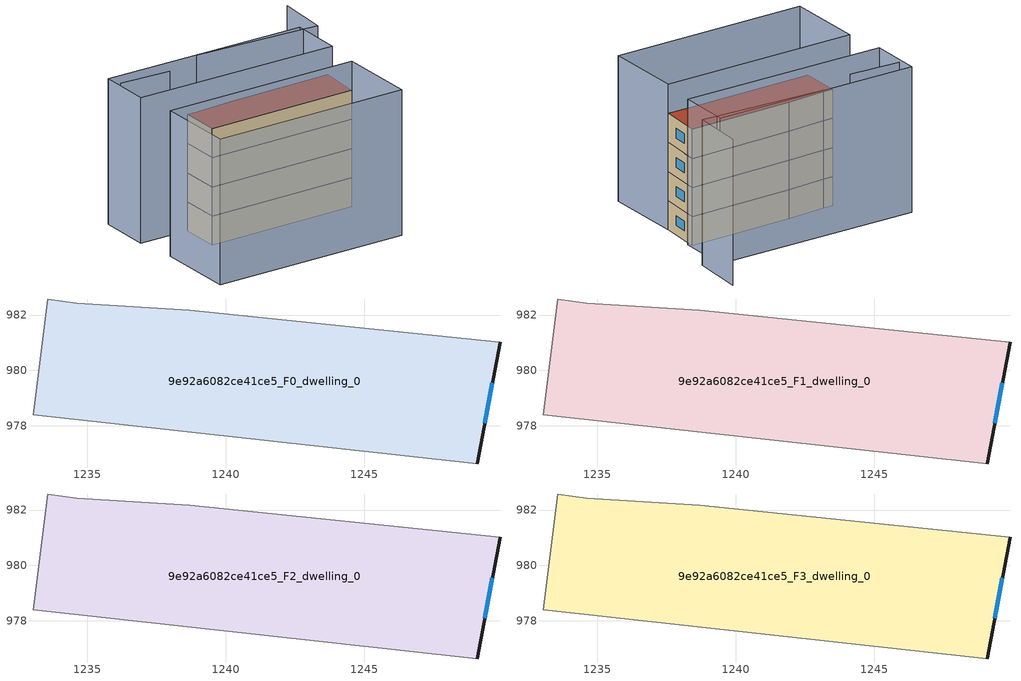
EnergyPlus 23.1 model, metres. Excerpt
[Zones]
9e92a6082ce41ce5_F0_dwelling_0
 floor ground (EU_floor_Construction): 1249.91,981.03 1249.09,976.64 1233.04,978.39 1233.57,982.56 1234.62,982.43 1238.7,982.17 z0
 wall outside (EU_wall_Construction): 1249.09,976.64 1249.91,981.03 z0:3
 wall adiabatic (EU_wall_Construction): 1249.91,981.03 1238.7,982.17 1234.62,982.43 1233.57,982.56 1233.04,978.39 1249.09,976.64 z0:3
 window (EU_Window_Construction): 1249.36,978.1 1249.64,979.56 z1:2
9e92a6082ce41ce5_F1_dwelling_0
 floor to 9e92a6082ce41ce5_F0_dwelling_0 (EU_floor_Construction): 1249.91,981.03 1249.09,976.64 1233.04,978.39 1233.57,982.56 1234.62,982.43 1238.7,982.17 z3
 wall outside (EU_wall_Construction): 1249.09,976.64 1249.91,981.03 z3:6
 wall adiabatic (EU_wall_Construction): 1249.91,981.03 1238.7,982.17 1234.62,982.43 1233.57,982.56 1233.04,978.39 1249.09,976.64 z3:6
 window (EU_Window_Construction): 1249.36,978.1 1249.64,979.56 z4:5
9e92a6082ce41ce5_F2_dwelling_0
 floor to 9e92a6082ce41ce5_F1_dwelling_0 (EU_floor_Construction): 1249.91,981.03 1249.09,976.64 1233.04,978.39 1233.57,982.56 1234.62,982.43 1238.7,982.17 z6
 wall outside (EU_wall_Construction): 1249.09,976.64 1249.91,981.03 z6:9
 wall adiabatic (EU_wall_Construction): 1249.91,981.03 1238.7,982.17 1234.62,982.43 1233.57,982.56 1233.04,978.39 1249.09,976.64 z6:9
 window (EU_Window_Construction): 1249.36,978.1 1249.64,979.56 z7:8
9e92a6082ce41ce5_F3_dwelling_0
 floor to 9e92a6082ce41ce5_F2_dwelling_0 (EU_floor_Construction): 1249.91,981.03 1249.09,976.64 1233.04,978.39 1233.57,982.56 1234.62,982.43 1238.7,982.17 z9
 wall outside (EU_wall_Construction): 1249.09,976.64 1249.91,981.03 z9:12
 wall adiabatic (EU_wall_Construction): 1249.91,981.03 1238.7,982.17 1234.62,982.43 1233.57,982.56 1233.04,978.39 1249.09,976.64 z9:12
 window (EU_Window_Construction): 1249.36,978.1 1249.64,979.56 z10:11
 roof outside (EU_roof_Construction): 1249.09,976.64 1249.91,981.03 1238.7,982.17 1234.62,982.43 1233.57,982.56 1233.04,978.39 z12
shading: 1253.17,990.63 1252.26,985.17 / 1252.26,985.17 1238.99,987.39 / 1234.53,986.2 1229.19,987.09 / 1228.32,978.99 1249.09,976.64 / 1249.09,976.64 1248.16,968.36 / 1248.16,968.36 1227.38,970.71 / 1227.38,970.71 1228.32,978.99 / 1228.96,988.69 1250.7,986.01 / 1250.7,986.01 1250.03,980.53 / 1250.03,980.53 1228.28,983.2 / 1228.28,983.2 1228.96,988.69 z0:15
[Building]
EU S2 Campaign: North Axis=0; Terrain=City; Solar Distribution=FullExterior
[Site:Location]
Bologna: Latitude=44.5; Longitude=11.25; Time Zone=1; Elevation=37
[SizingPeriod:WeatherFileDays]
AnnualSizingPeriod: Begin Month=1; Begin Day of Month=1; End Month=12; End Day of Month=31; Day of Week for Start Day=Monday; Use Weather File Daylight Saving Period=No; Use Weather File Rain and Snow Indicators=No
[MATERIAL]
EU_InternalMass_Material: Roughness=MediumRough; Thickness=0.1; Conductivity=1; Density=1800; Specific Heat=900; Thermal Absorptance=0.9; Solar Absorptance=0.7; Visible Absorptance=0.7
[MATERIAL:NOMASS] Roughness=MediumRough; Thermal Absorptance=0.9; Solar Absorptance=0.7; Visible Absorptance=0.7
Name | Thermal Resistance
EU_wall_NoMass | 0.937881
EU_roof_NoMass | 0.548572
EU_floor_NoMass | 0.71348
[WINDOWMATERIAL:SIMPLEGLAZINGSYSTEM]
EU_Window_SimpleGlazing: UFactor=4.25633; Solar Heat Gain Coefficient=0.85; Visible Transmittance=0.85
[CONSTRUCTION]
EU_wall_Construction: EU_wall_NoMass
EU_roof_Construction: EU_roof_NoMass
EU_floor_Construction: EU_floor_NoMass
EU_Window_Construction: EU_Window_SimpleGlazing
EU_InternalMass_Construction: EU_InternalMass_Material
[ZONE] Type=1; Multiplier=1; Ceiling Height=autocalculate; Floor Area=autocalculate; Part of Total Floor Area=Yes
Name | Volume
9e92a6082ce41ce5_F0_dwelling_0 | 212.985
9e92a6082ce41ce5_F1_dwelling_0; 9e92a6082ce41ce5_F2_dwelling_0; 9e92a6082ce41ce5_F3_dwelling_0 | 212.983
[INTERNALMASS] Construction=EU_InternalMass_Construction; Surface Area=70.9947
Name | Zone or ZoneList
9e92a6082ce41ce5_F0_dwelling_0_EU_InternalMass | 9e92a6082ce41ce5_F0_dwelling_0
9e92a6082ce41ce5_F1_dwelling_0_EU_InternalMass | 9e92a6082ce41ce5_F1_dwelling_0
9e92a6082ce41ce5_F2_dwelling_0_EU_InternalMass | 9e92a6082ce41ce5_F2_dwelling_0
9e92a6082ce41ce5_F3_dwelling_0_EU_InternalMass | 9e92a6082ce41ce5_F3_dwelling_0
[OTHEREQUIPMENT] Fuel Type=Electricity; Design Level Calculation Method=Watts/Area; Power per Zone Floor Area=1; Fraction Latent=0; Fraction Radiant=0; Fraction Lost=0; Carbon Dioxide Generation Rate=0; EndUse Subcategory=EU_Step8_InternalGains
Name | Zone or ZoneList or Space or SpaceList | Schedule
EU_Step8_InternalGain_9e92a6082ce41ce5_F0_dwelling_0_f000 | 9e92a6082ce41ce5_F0_dwelling_0 | EU_Step8_GainSchedule_9e92a6082ce41ce5_F0_dwelling_0_f000
EU_Step8_InternalGain_9e92a6082ce41ce5_F1_dwelling_0_f000 | 9e92a6082ce41ce5_F1_dwelling_0 | EU_Step8_GainSchedule_9e92a6082ce41ce5_F1_dwelling_0_f000
EU_Step8_InternalGain_9e92a6082ce41ce5_F2_dwelling_0_f000 | 9e92a6082ce41ce5_F2_dwelling_0 | EU_Step8_GainSchedule_9e92a6082ce41ce5_F2_dwelling_0_f000
EU_Step8_InternalGain_9e92a6082ce41ce5_F3_dwelling_0_f000 | 9e92a6082ce41ce5_F3_dwelling_0 | EU_Step8_GainSchedule_9e92a6082ce41ce5_F3_dwelling_0_f000
[ZONEVENTILATION:DESIGNFLOWRATE] Schedule=EU_AlwaysOn; Design Flow Rate Calculation Method=AirChanges/Hour; Air Changes per Hour=0.687892; Ventilation Type=Natural; Fan Pressure Rise=0; Fan Total Efficiency=1; Constant Term Coefficient=1; Temperature Term Coefficient=0; Velocity Term Coefficient=0; Velocity Squared Term Coefficient=0; Minimum Indoor Temperature=-100; Maximum Indoor Temperature=100; Delta Temperature=-100; Minimum Outdoor Temperature=-100; Maximum Outdoor Temperature=100; Maximum Wind Speed=40
Name | Zone or ZoneList or Space or SpaceList
EU_ConstantAir_9e92a6082ce41ce5_F0_dwelling_0 | 9e92a6082ce41ce5_F0_dwelling_0
EU_ConstantAir_9e92a6082ce41ce5_F1_dwelling_0 | 9e92a6082ce41ce5_F1_dwelling_0
EU_ConstantAir_9e92a6082ce41ce5_F2_dwelling_0 | 9e92a6082ce41ce5_F2_dwelling_0
EU_ConstantAir_9e92a6082ce41ce5_F3_dwelling_0 | 9e92a6082ce41ce5_F3_dwelling_0
[HVACTEMPLATE:THERMOSTAT] Constant Heating Setpoint=20; Constant Cooling Setpoint=50
EU_HeatOnly_9e92a6082ce41ce5_F0_dwelling_0; EU_HeatOnly_9e92a6082ce41ce5_F1_dwelling_0; EU_HeatOnly_9e92a6082ce41ce5_F2_dwelling_0; EU_HeatOnly_9e92a6082ce41ce5_F3_dwelling_0
[HVACTEMPLATE:ZONE:IDEALLOADSAIRSYSTEM] System Availability Schedule=EU_AlwaysOn; Maximum Heating Supply Air Temperature=50; Minimum Cooling Supply Air Temperature=13; Maximum Heating Supply Air Humidity Ratio=0.0156; Minimum Cooling Supply Air Humidity Ratio=0.0077; Heating Limit=NoLimit; Cooling Limit=NoLimit; Heating Availability Schedule=EU_AlwaysOn; Cooling Availability Schedule=EU_CoolingOff; Dehumidification Control Type=ConstantSensibleHeatRatio; Cooling Sensible Heat Ratio=0.7; Dehumidification Setpoint=60; Humidification Control Type=None; Humidification Setpoint=30; Outdoor Air Method=None; Outdoor Air Flow Rate per Person=0.00944; Outdoor Air Flow Rate per Zone Floor Area=0; Outdoor Air Flow Rate per Zone=0; Demand Controlled Ventilation Type=None; Outdoor Air Economizer Type=NoEconomizer; Heat Recovery Type=None; Sensible Heat Recovery Effectiveness=0.7; Latent Heat Recovery Effectiveness=0.65
Name | Template Thermostat
9e92a6082ce41ce5_F0_dwelling_0 | EU_HeatOnly_9e92a6082ce41ce5_F0_dwelling_0
9e92a6082ce41ce5_F1_dwelling_0 | EU_HeatOnly_9e92a6082ce41ce5_F1_dwelling_0
9e92a6082ce41ce5_F2_dwelling_0 | EU_HeatOnly_9e92a6082ce41ce5_F2_dwelling_0
9e92a6082ce41ce5_F3_dwelling_0 | EU_HeatOnly_9e92a6082ce41ce5_F3_dwelling_0
[SIZING:ZONE] Zone Cooling Design Supply Air Temperature Input Method=SupplyAirTemperature; Zone Cooling Design Supply Air Temperature=13; Zone Heating Design Supply Air Temperature Input Method=SupplyAirTemperature; Zone Heating Design Supply Air Temperature=50; Zone Cooling Design Supply Air Humidity Ratio=0.008; Zone Heating Design Supply Air Humidity Ratio=0.008; Cooling Design Air Flow Method=DesignDay; Cooling Design Air Flow Rate=0; Cooling Minimum Air Flow per Zone Floor Area=0.000762; Cooling Minimum Air Flow=0; Cooling Minimum Air Flow Fraction=0.2; Heating Design Air Flow Method=DesignDay; Heating Design Air Flow Rate=0; Heating Maximum Air Flow per Zone Floor Area=0.002032; Heating Maximum Air Flow=0.141576; Heating Maximum Air Flow Fraction=0.3; Account for Dedicated Outdoor Air System=No; Dedicated Outdoor Air System Control Strategy=NeutralSupplyAir; Dedicated Outdoor Air Low Setpoint Temperature for Design=autosize; Dedicated Outdoor Air High Setpoint Temperature for Design=autosize; Zone Load Sizing Method=Sensible Load Only No Latent Load; Zone Latent Cooling Design Supply Air Humidity Ratio Input Method=HumidityRatioDifference; Zone Cooling Design Supply Air Humidity Ratio Difference=0.005; Zone Latent Heating Design Supply Air Humidity Ratio Input Method=HumidityRatioDifference; Zone Humidification Design Supply Air Humidity Ratio Difference=0.005
9e92a6082ce41ce5_F0_dwelling_0; 9e92a6082ce41ce5_F1_dwelling_0; 9e92a6082ce41ce5_F2_dwelling_0; 9e92a6082ce41ce5_F3_dwelling_0
[SCHEDULE:CONSTANT]
Name | Hourly Value
EU_AlwaysOn | 1
EU_CoolingOff | 0
[SCHEDULE:FILE] Column Number=1; Rows to Skip at Top=0; Number of Hours of Data=8760; Column Separator=Comma; Interpolate to Timestep=No; Minutes per Item=60; Adjust Schedule for Daylight Savings=Yes
Name | File
EU_Step8_GainSchedule_9e92a6082ce41ce5_F0_dwelling_0_f000 | ../../schedules/9e92a6082ce41ce5/9e92a6082ce41ce5_F0_dwelling_0_f000_gain.csv
EU_Step8_GainSchedule_9e92a6082ce41ce5_F1_dwelling_0_f000 | ../../schedules/9e92a6082ce41ce5/9e92a6082ce41ce5_F1_dwelling_0_f000_gain.csv
EU_Step8_GainSchedule_9e92a6082ce41ce5_F2_dwelling_0_f000 | ../../schedules/9e92a6082ce41ce5/9e92a6082ce41ce5_F2_dwelling_0_f000_gain.csv
EU_Step8_GainSchedule_9e92a6082ce41ce5_F3_dwelling_0_f000 | ../../schedules/9e92a6082ce41ce5/9e92a6082ce41ce5_F3_dwelling_0_f000_gain.csv
